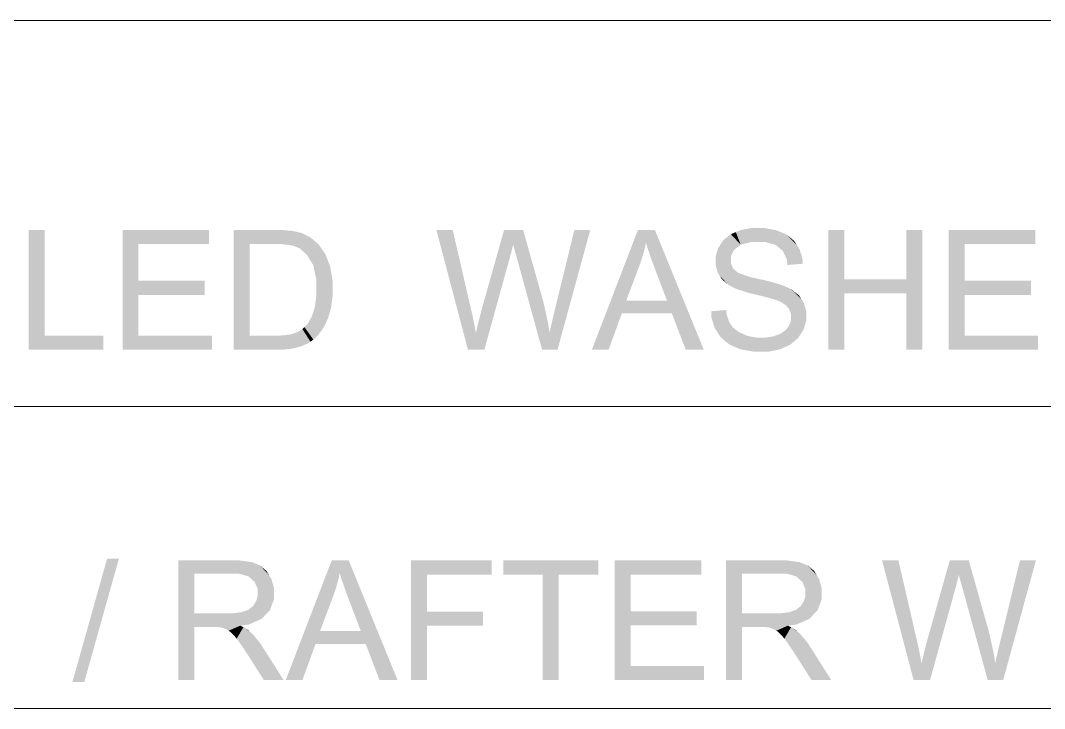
# Model space of a CAD drawing. Header units: millimetres. Extents: x 2 to 579, y 1 to 405.
# Drawn here: x 140.73 to 148.13, y 110.81 to 115.78 of the extents above; entities that cross this region are included whole.
import ezdxf

# ---------------------------------------------------------------- set-up
doc = ezdxf.new("R2010")
doc.units = ezdxf.units.MM
doc.linetypes.add('XKITLINE00', pattern=[0])
doc.layers.add('LinkedObject', color=7, linetype='Continuous', lineweight=0)

# ---------------------------------------------------------------- blocks, each defined once
blk = doc.blocks.new('*A4')
at = {"layer": 'LinkedObject'}
for points in [[(140.9068, 114.2696), (140.7927, 113.4056), (140.7927, 114.2696)], [(140.9068, 113.5076), (140.7927, 113.4056), (140.9068, 114.2696)], [(141.5841, 113.9033), (141.4701, 113.4056), (141.4701, 114.2696)], [(141.5841, 113.9033), (141.4701, 114.2696), (141.5841, 114.1677)], [(142.0948, 114.1677), (141.4701, 114.2696), (142.0948, 114.2696)], [(141.5841, 114.1677), (141.4701, 114.2696), (142.0948, 114.1677)], [(142.2727, 114.2696), (142.3868, 114.1677), (142.2727, 113.4056)], [(142.5683, 114.1677), (142.2727, 114.2696), (142.5701, 114.2696)], [(142.3868, 114.1677), (142.2727, 114.2696), (142.5683, 114.1677)], [(142.5701, 114.2696), (142.6193, 114.1677), (142.5683, 114.1677)], [(142.6204, 114.2696), (142.6193, 114.1677), (142.5701, 114.2696)], [(142.6204, 114.2696), (142.6933, 114.1588), (142.6193, 114.1677)], [(142.6973, 114.2634), (142.6933, 114.1588), (142.6204, 114.2696)], [(142.7238, 114.2573), (142.6933, 114.1588), (142.6973, 114.2634)], [(142.7238, 114.2573), (142.7163, 114.15), (142.6933, 114.1588)], [(142.7163, 114.15), (142.7238, 114.2573), (142.7481, 114.1376)], [(142.8242, 114.2178), (142.7238, 114.2573), (142.7609, 114.2487)], [(142.8504, 114.1954), (142.7238, 114.2573), (142.8242, 114.2178)], [(142.8022, 114.0889), (142.7238, 114.2573), (142.8504, 114.1954)], [(142.7481, 114.1376), (142.7238, 114.2573), (142.8022, 114.0889)], [(143.8534, 114.2696), (143.963, 113.4056), (143.7355, 114.2696)], [(143.9841, 113.7031), (143.963, 113.4056), (143.8534, 114.2696)], [(144.2238, 114.2696), (144.2637, 114.0637), (144.0594, 113.686)], [(144.2637, 114.0637), (144.2238, 114.2696), (144.2694, 114.0846)], [(144.2694, 114.0846), (144.2238, 114.2696), (144.2825, 114.1354)], [(144.2825, 114.1354), (144.2238, 114.2696), (144.2898, 114.1653)], [(144.3616, 114.2696), (144.2898, 114.1653), (144.2238, 114.2696)], [(144.2898, 114.1653), (144.3616, 114.2696), (144.2919, 114.1557)], [(144.2919, 114.1557), (144.3616, 114.2696), (144.3059, 114.1048)], [(144.3059, 114.1048), (144.3616, 114.2696), (144.3176, 114.0637)], [(144.3176, 114.0637), (144.3616, 114.2696), (144.4847, 113.8319)], [(144.8457, 114.2696), (144.5957, 113.7142), (144.7309, 114.2696)], [(144.6098, 113.4056), (144.5957, 113.7142), (144.8457, 114.2696)], [(145.1899, 114.2696), (145.2013, 114.0136), (144.8581, 113.4056)], [(145.2013, 114.0136), (145.1899, 114.2696), (145.2161, 114.0546)], [(145.2161, 114.0546), (145.1899, 114.2696), (145.2394, 114.1373)], [(145.2394, 114.1373), (145.1899, 114.2696), (145.2479, 114.1789)], [(145.313, 114.2696), (145.2479, 114.1789), (145.1899, 114.2696)], [(145.2479, 114.1789), (145.313, 114.2696), (145.2583, 114.1436)], [(145.2583, 114.1436), (145.313, 114.2696), (145.2889, 114.0537)], [(145.2889, 114.0537), (145.313, 114.2696), (145.3092, 113.9991)], [(145.3092, 113.9991), (145.313, 114.2696), (145.3996, 113.7607)], [(145.3996, 113.7607), (145.313, 114.2696), (145.4352, 113.6674)], [(145.4352, 113.6674), (145.313, 114.2696), (145.6653, 113.4056)], [(145.861, 114.2401), (145.9083, 114.1452), (145.8068, 114.1969)], [(145.932, 114.1642), (145.861, 114.2401), (145.8966, 114.2548)], [(145.9083, 114.1452), (145.861, 114.2401), (145.932, 114.1642)], [(145.9322, 114.2696), (146.0076, 114.1832), (145.8966, 114.2548)], [(145.8966, 114.2548), (146.0076, 114.1832), (145.932, 114.1642)], [(146.0114, 114.2843), (146.0076, 114.1832), (145.9322, 114.2696)], [(146.055, 114.2843), (146.0076, 114.1832), (146.0114, 114.2843)], [(146.0076, 114.1832), (146.055, 114.2843), (146.0594, 114.1832)], [(146.055, 114.2843), (146.1091, 114.1832), (146.0594, 114.1832)], [(146.1876, 114.2688), (146.055, 114.2843), (146.103, 114.2843)], [(146.2242, 114.2534), (146.055, 114.2843), (146.1876, 114.2688)], [(146.1844, 114.1623), (146.055, 114.2843), (146.2242, 114.2534)], [(146.1091, 114.1832), (146.055, 114.2843), (146.1844, 114.1623)], [(146.2242, 114.2534), (146.2098, 114.1413), (146.1844, 114.1623)], [(146.2609, 114.2379), (146.2098, 114.1413), (146.2242, 114.2534)], [(146.2098, 114.1413), (146.2609, 114.2379), (146.2353, 114.1204)], [(146.2353, 114.1204), (146.2609, 114.2379), (146.337, 114.1622)], [(146.337, 114.1622), (146.2609, 114.2379), (146.3172, 114.1923)], [(146.6791, 113.9145), (146.5651, 113.4056), (146.5651, 114.2696)], [(146.6791, 113.9145), (146.5651, 114.2696), (146.6791, 114.2696)], [(147.2425, 114.2696), (147.1284, 113.9145), (147.1284, 114.2696)], [(147.1284, 113.8126), (147.1284, 113.9145), (147.2425, 114.2696)], [(147.1284, 113.8126), (147.2425, 114.2696), (147.2425, 113.4056)], [(147.5483, 113.9033), (147.4343, 113.4056), (147.4343, 114.2696)], [(147.5483, 113.9033), (147.4343, 114.2696), (147.5483, 114.1677)], [(148.059, 114.1677), (147.4343, 114.2696), (148.059, 114.2696)], [(147.5483, 114.1677), (147.4343, 114.2696), (148.059, 114.1677)], [(142.2727, 113.4056), (142.3868, 114.1677), (142.3868, 113.5076)], [(142.8504, 114.1954), (142.8244, 114.0525), (142.8022, 114.0889)], [(142.8845, 114.1665), (142.8244, 114.0525), (142.8504, 114.1954)], [(142.9356, 114.0927), (142.8244, 114.0525), (142.8845, 114.1665)], [(145.7883, 114.1684), (145.7512, 114.046), (145.7697, 114.1399)], [(145.8846, 114.1262), (145.7512, 114.046), (145.7883, 114.1684)], [(145.7697, 114.1399), (145.7512, 114.046), (145.7512, 114.0787)], [(145.8068, 114.1969), (145.9083, 114.1452), (145.7883, 114.1684)], [(145.7883, 114.1684), (145.9083, 114.1452), (145.8846, 114.1262)], [(146.337, 114.1622), (146.2652, 114.0584), (146.2353, 114.1204)], [(146.3567, 114.1321), (146.2652, 114.0584), (146.337, 114.1622)], [(142.8244, 114.0525), (142.9356, 114.0927), (142.8467, 114.0161)], [(142.8467, 114.0161), (142.9356, 114.0927), (142.9525, 114.0477)], [(145.8609, 114.0804), (145.7512, 114.046), (145.8846, 114.1262)], [(145.7512, 114.046), (145.8609, 114.0804), (145.8609, 114.0535)], [(146.3779, 114.064), (146.2652, 114.0584), (146.3567, 114.1321)], [(142.9525, 114.0477), (142.8689, 113.9119), (142.8467, 114.0161)], [(142.9695, 114.0028), (142.8689, 113.9119), (142.9525, 114.0477)], [(142.9864, 113.9001), (142.8689, 113.9119), (142.9695, 114.0028)], [(144.0594, 113.686), (144.2637, 114.0637), (144.0816, 113.4056)], [(144.4847, 113.8319), (144.4982, 113.4056), (144.3176, 114.0637)], [(144.8581, 113.4056), (145.2013, 114.0136), (145.106, 113.7607)], [(145.8609, 114.0302), (145.7512, 114.046), (145.8609, 114.0535)], [(145.7512, 114.046), (145.8609, 114.0302), (145.7512, 114.0162)], [(145.7512, 114.0162), (145.8609, 114.0302), (145.7663, 113.9624)], [(145.7663, 113.9624), (145.8609, 114.0302), (145.7815, 113.9383)], [(145.7815, 113.9383), (145.8609, 114.0302), (145.8777, 113.9919)], [(145.8777, 113.9919), (145.8426, 113.874), (145.7815, 113.9383)], [(145.8945, 113.9769), (145.8426, 113.874), (145.8777, 113.9919)], [(146.3793, 114.026), (146.2652, 114.0584), (146.3779, 114.064)], [(146.2652, 114.0584), (146.3793, 114.026), (146.2696, 114.0173)], [(145.7815, 113.9383), (145.8426, 113.874), (145.7966, 113.9143)], [(145.8426, 113.874), (145.8945, 113.9769), (145.8734, 113.8578)], [(145.8734, 113.8578), (145.8945, 113.9769), (145.911, 113.9619)], [(145.8734, 113.8578), (145.911, 113.9619), (145.8972, 113.8451)], [(145.8972, 113.8451), (145.911, 113.9619), (145.9805, 113.8182)], [(145.9805, 113.8182), (145.911, 113.9619), (145.9971, 113.9311)], [(145.9805, 113.8182), (145.9971, 113.9311), (146.04, 113.8039)], [(146.04, 113.8039), (145.9971, 113.9311), (146.0667, 113.9153)], [(141.5841, 113.8013), (141.4701, 113.4056), (141.5841, 113.9033)], [(142.0628, 113.8013), (141.5841, 113.9033), (142.0628, 113.9033)], [(141.5841, 113.8013), (141.5841, 113.9033), (142.0628, 113.8013)], [(142.9864, 113.8423), (142.8689, 113.9119), (142.9864, 113.9001)], [(142.8689, 113.9119), (142.9864, 113.8423), (142.8689, 113.8441)], [(142.9864, 113.8423), (142.8689, 113.7952), (142.8689, 113.8441)], [(146.04, 113.8039), (146.0667, 113.9153), (146.0994, 113.7896)], [(146.0994, 113.7896), (146.0667, 113.9153), (146.1364, 113.8995)], [(146.0994, 113.7896), (146.1364, 113.8995), (146.1763, 113.7685)], [(146.1763, 113.7685), (146.1364, 113.8995), (146.1936, 113.7617)], [(146.1936, 113.7617), (146.1364, 113.8995), (146.2207, 113.7514)], [(146.2319, 113.872), (146.2207, 113.7514), (146.1364, 113.8995)], [(146.2579, 113.8602), (146.2207, 113.7514), (146.2319, 113.872)], [(146.2207, 113.7514), (146.2579, 113.8602), (146.2597, 113.7259)], [(146.2597, 113.7259), (146.2579, 113.8602), (146.2956, 113.8428)], [(146.2597, 113.7259), (146.2956, 113.8428), (146.2717, 113.7108)], [(146.2717, 113.7108), (146.2956, 113.8428), (146.2836, 113.6956)], [(146.2956, 113.8428), (146.3693, 113.7722), (146.2836, 113.6956)], [(146.3693, 113.7722), (146.2956, 113.8428), (146.3513, 113.7988)], [(146.6791, 113.8126), (146.5651, 113.4056), (146.6791, 113.9145)], [(146.6791, 113.9145), (147.1284, 113.8126), (146.6791, 113.8126)], [(147.1284, 113.9145), (147.1284, 113.8126), (146.6791, 113.9145)], [(147.5483, 113.8013), (147.4343, 113.4056), (147.5483, 113.9033)], [(148.027, 113.8013), (147.5483, 113.9033), (148.027, 113.9033)], [(147.5483, 113.8013), (147.5483, 113.9033), (148.027, 113.8013)], [(141.5841, 113.5076), (141.4701, 113.4056), (141.5841, 113.8013)], [(142.8689, 113.7952), (142.9864, 113.7931), (142.8576, 113.7119)], [(142.8576, 113.7119), (142.9864, 113.7931), (142.9634, 113.6679)], [(142.9864, 113.7931), (142.8689, 113.7952), (142.9864, 113.8423)], [(142.9634, 113.6679), (142.9864, 113.7931), (142.9749, 113.7059)], [(144.5078, 113.7506), (144.4982, 113.4056), (144.4847, 113.8319)], [(146.2836, 113.6956), (146.3693, 113.7722), (146.2955, 113.6601)], [(146.2955, 113.6601), (146.3693, 113.7722), (146.3873, 113.7455)], [(146.5651, 113.4056), (146.6791, 113.8126), (146.6791, 113.4056)], [(147.1284, 113.8126), (147.2425, 113.4056), (147.1284, 113.4056)], [(147.5483, 113.5076), (147.4343, 113.4056), (147.5483, 113.8013)], [(142.9634, 113.6679), (142.8349, 113.6433), (142.8576, 113.7119)], [(143.9945, 113.6586), (143.963, 113.4056), (143.9841, 113.7031)], [(144.5417, 113.5979), (144.4982, 113.4056), (144.5078, 113.7506)], [(144.5957, 113.7142), (144.6098, 113.4056), (144.5825, 113.6611)], [(145.0736, 113.6674), (144.8581, 113.4056), (145.106, 113.7607)], [(145.106, 113.7607), (145.4352, 113.6674), (145.0736, 113.6674)], [(145.3996, 113.7607), (145.4352, 113.6674), (145.106, 113.7607)], [(146.2955, 113.6601), (146.3873, 113.7455), (146.2955, 113.6398)], [(146.2955, 113.6398), (146.3873, 113.7455), (146.2955, 113.6198)], [(146.3873, 113.7455), (146.4053, 113.6494), (146.2955, 113.6198)], [(146.4053, 113.6494), (146.3873, 113.7455), (146.4053, 113.6841)], [(142.8349, 113.6433), (142.9046, 113.5421), (142.8032, 113.5886)], [(142.952, 113.6299), (142.8349, 113.6433), (142.9634, 113.6679)], [(142.9225, 113.567), (142.8349, 113.6433), (142.952, 113.6299)], [(142.9046, 113.5421), (142.8349, 113.6433), (142.9225, 113.567)], [(144.0126, 113.5702), (143.963, 113.4056), (143.9945, 113.6586)], [(144.0565, 113.6754), (144.0816, 113.4056), (144.0369, 113.5956)], [(144.0594, 113.686), (144.0816, 113.4056), (144.0565, 113.6754)], [(144.5825, 113.6611), (144.6098, 113.4056), (144.5609, 113.5673)], [(144.8581, 113.4056), (145.0736, 113.6674), (144.9788, 113.4056)], [(145.4352, 113.6674), (145.6653, 113.4056), (145.5352, 113.4056)], [(145.8311, 113.66), (145.7192, 113.683), (145.8272, 113.6925)], [(145.7192, 113.683), (145.7666, 113.5278), (145.7204, 113.6397)], [(145.8311, 113.66), (145.7666, 113.5278), (145.7192, 113.683)], [(145.7204, 113.6397), (145.7666, 113.5278), (145.7441, 113.5621)], [(145.8488, 113.6067), (145.7666, 113.5278), (145.8311, 113.66)], [(146.2833, 113.5828), (146.4053, 113.6494), (146.3856, 113.5501)], [(146.2955, 113.6198), (146.4053, 113.6494), (146.2833, 113.5828)], [(146.3856, 113.5501), (146.4053, 113.6494), (146.4053, 113.615)], [(142.826, 113.4637), (142.7297, 113.5314), (142.7684, 113.5538)], [(142.7829, 113.5683), (142.8473, 113.478), (142.7684, 113.5538)], [(142.7684, 113.5538), (142.8473, 113.478), (142.826, 113.4637)], [(142.9046, 113.5421), (142.7829, 113.5683), (142.8032, 113.5886)], [(142.8866, 113.5172), (142.7829, 113.5683), (142.9046, 113.5421)], [(142.8473, 113.478), (142.7829, 113.5683), (142.8866, 113.5172)], [(144.0202, 113.5265), (143.963, 113.4056), (144.0126, 113.5702)], [(144.0369, 113.5956), (144.0816, 113.4056), (144.0202, 113.5265)], [(144.5524, 113.5265), (144.4982, 113.4056), (144.5417, 113.5979)], [(144.5609, 113.5673), (144.6098, 113.4056), (144.5524, 113.5265)], [(145.7666, 113.5278), (145.8488, 113.6067), (145.789, 113.4935)], [(145.789, 113.4935), (145.8488, 113.6067), (145.8511, 113.4422)], [(145.8628, 113.5859), (145.8511, 113.4422), (145.8488, 113.6067)], [(145.8767, 113.5651), (145.8511, 113.4422), (145.8628, 113.5859)], [(145.8767, 113.5651), (145.8906, 113.4251), (145.8511, 113.4422)], [(145.9201, 113.5314), (145.8906, 113.4251), (145.8767, 113.5651)], [(146.259, 113.5488), (146.3659, 113.5196), (146.2218, 113.5221)], [(146.2711, 113.5658), (146.3856, 113.5501), (146.259, 113.5488)], [(146.3659, 113.5196), (146.259, 113.5488), (146.3856, 113.5501)], [(146.2833, 113.5828), (146.3856, 113.5501), (146.2711, 113.5658)], [(140.7927, 113.4056), (140.9068, 113.5076), (141.3318, 113.4056)], [(141.3318, 113.4056), (140.9068, 113.5076), (141.3318, 113.5076)], [(141.4701, 113.4056), (141.5841, 113.5076), (142.1146, 113.4056)], [(142.1146, 113.4056), (141.5841, 113.5076), (142.1146, 113.5076)], [(142.3868, 113.5076), (142.5842, 113.4056), (142.2727, 113.4056)], [(142.5713, 113.5076), (142.5842, 113.4056), (142.3868, 113.5076)], [(142.5713, 113.5076), (142.6234, 113.4056), (142.5842, 113.4056)], [(142.614, 113.5076), (142.6234, 113.4056), (142.5713, 113.5076)], [(142.7229, 113.4204), (142.614, 113.5076), (142.681, 113.5155)], [(142.6927, 113.413), (142.614, 113.5076), (142.7229, 113.4204)], [(142.6234, 113.4056), (142.614, 113.5076), (142.6927, 113.413)], [(142.7054, 113.5235), (142.7229, 113.4204), (142.681, 113.5155)], [(142.7297, 113.5314), (142.7229, 113.4204), (142.7054, 113.5235)], [(142.7229, 113.4204), (142.7297, 113.5314), (142.7531, 113.4277)], [(142.8046, 113.4494), (142.7297, 113.5314), (142.826, 113.4637)], [(142.7531, 113.4277), (142.7297, 113.5314), (142.8046, 113.4494)], [(144.0202, 113.5265), (144.0816, 113.4056), (143.963, 113.4056)], [(144.5524, 113.5265), (144.6098, 113.4056), (144.4982, 113.4056)], [(145.8906, 113.4251), (145.9201, 113.5314), (145.9301, 113.408)], [(145.9495, 113.5186), (145.9301, 113.408), (145.9201, 113.5314)], [(145.9788, 113.5057), (145.9301, 113.408), (145.9495, 113.5186)], [(145.9788, 113.5057), (146.0282, 113.3909), (145.9301, 113.408)], [(146.0449, 113.4929), (146.0282, 113.3909), (145.9788, 113.5057)], [(146.0449, 113.4929), (146.0866, 113.3909), (146.0282, 113.3909)], [(146.0817, 113.4929), (146.0866, 113.3909), (146.0449, 113.4929)], [(146.0817, 113.4929), (146.1328, 113.3909), (146.0866, 113.3909)], [(146.1143, 113.4929), (146.1328, 113.3909), (146.0817, 113.4929)], [(146.1719, 113.5026), (146.2527, 113.4248), (146.1143, 113.4929)], [(146.1143, 113.4929), (146.2527, 113.4248), (146.1328, 113.3909)], [(146.1968, 113.5124), (146.3462, 113.4891), (146.1719, 113.5026)], [(146.2896, 113.4417), (146.1719, 113.5026), (146.3462, 113.4891)], [(146.2527, 113.4248), (146.1719, 113.5026), (146.2896, 113.4417)], [(146.2218, 113.5221), (146.3462, 113.4891), (146.1968, 113.5124)], [(146.2218, 113.5221), (146.3659, 113.5196), (146.3462, 113.4891)], [(147.4343, 113.4056), (147.5483, 113.5076), (148.0788, 113.4056)], [(148.0788, 113.4056), (147.5483, 113.5076), (148.0788, 113.5076)], [(146.1328, 113.3909), (146.2527, 113.4248), (146.2158, 113.4079)], [(141.4437, 111.8969), (141.1078, 111.0044), (141.3583, 111.8969)], [(141.1932, 111.0044), (141.1078, 111.0044), (141.4437, 111.8969)], [(141.9873, 111.5021), (141.8733, 111.0191), (141.8733, 111.8831)], [(141.8733, 111.8831), (141.9873, 111.7881), (141.9873, 111.5021)], [(142.2603, 111.7881), (141.8733, 111.8831), (142.2556, 111.8831)], [(141.9873, 111.7881), (141.8733, 111.8831), (142.2603, 111.7881)], [(142.2556, 111.8831), (142.3083, 111.7881), (142.2603, 111.7881)], [(142.401, 111.8715), (142.2556, 111.8831), (142.3133, 111.8831)], [(142.431, 111.8598), (142.2556, 111.8831), (142.401, 111.8715)], [(142.3786, 111.7683), (142.2556, 111.8831), (142.431, 111.8598)], [(142.3083, 111.7881), (142.2556, 111.8831), (142.3786, 111.7683)], [(142.431, 111.8598), (142.4008, 111.7486), (142.3786, 111.7683)], [(142.461, 111.8482), (142.4008, 111.7486), (142.431, 111.8598)], [(142.4008, 111.7486), (142.461, 111.8482), (142.423, 111.7288)], [(142.423, 111.7288), (142.461, 111.8482), (142.5269, 111.7776)], [(142.5269, 111.7776), (142.461, 111.8482), (142.5089, 111.8071)], [(142.9795, 111.8831), (142.9909, 111.627), (142.6477, 111.0191)], [(142.9909, 111.627), (142.9795, 111.8831), (143.0057, 111.6681)], [(143.0057, 111.6681), (142.9795, 111.8831), (143.029, 111.7507)], [(143.029, 111.7507), (142.9795, 111.8831), (143.0375, 111.7924)], [(143.1026, 111.8831), (143.0375, 111.7924), (142.9795, 111.8831)], [(143.0375, 111.7924), (143.1026, 111.8831), (143.0479, 111.7571)], [(143.0479, 111.7571), (143.1026, 111.8831), (143.0785, 111.6672)], [(143.0785, 111.6672), (143.1026, 111.8831), (143.0988, 111.6126)], [(143.0988, 111.6126), (143.1026, 111.8831), (143.1892, 111.3742)], [(143.1892, 111.3742), (143.1026, 111.8831), (143.2248, 111.2809)], [(143.2248, 111.2809), (143.1026, 111.8831), (143.4549, 111.0191)], [(143.667, 111.5133), (143.5529, 111.0191), (143.5529, 111.8831)], [(143.667, 111.5133), (143.5529, 111.8831), (143.667, 111.7812)], [(144.1352, 111.7812), (143.5529, 111.8831), (144.1352, 111.8831)], [(143.667, 111.7812), (143.5529, 111.8831), (144.1352, 111.7812)], [(144.2191, 111.8831), (144.5033, 111.7812), (144.2191, 111.7812)], [(144.6174, 111.7812), (144.5033, 111.7812), (144.2191, 111.8831)], [(144.6174, 111.7812), (144.2191, 111.8831), (144.9033, 111.8831)], [(144.6174, 111.7812), (144.9033, 111.8831), (144.9033, 111.7812)], [(145.1366, 111.5168), (145.0226, 111.0191), (145.0226, 111.8831)], [(145.1366, 111.5168), (145.0226, 111.8831), (145.1366, 111.7812)], [(145.6472, 111.7812), (145.0226, 111.8831), (145.6472, 111.8831)], [(145.1366, 111.7812), (145.0226, 111.8831), (145.6472, 111.7812)], [(145.941, 111.5021), (145.827, 111.0191), (145.827, 111.8831)], [(145.827, 111.8831), (145.941, 111.7881), (145.941, 111.5021)], [(146.214, 111.7881), (145.827, 111.8831), (146.2093, 111.8831)], [(145.941, 111.7881), (145.827, 111.8831), (146.214, 111.7881)], [(146.2093, 111.8831), (146.262, 111.7881), (146.214, 111.7881)], [(146.3546, 111.8715), (146.2093, 111.8831), (146.267, 111.8831)], [(146.3846, 111.8598), (146.2093, 111.8831), (146.3546, 111.8715)], [(146.3322, 111.7683), (146.2093, 111.8831), (146.3846, 111.8598)], [(146.262, 111.7881), (146.2093, 111.8831), (146.3322, 111.7683)], [(146.3846, 111.8598), (146.3545, 111.7486), (146.3322, 111.7683)], [(146.4146, 111.8482), (146.3545, 111.7486), (146.3846, 111.8598)], [(146.3545, 111.7486), (146.4146, 111.8482), (146.3767, 111.7288)], [(146.3767, 111.7288), (146.4146, 111.8482), (146.4805, 111.7776)], [(146.4805, 111.7776), (146.4146, 111.8482), (146.4626, 111.8071)], [(147.0707, 111.8831), (147.1803, 111.0191), (146.9527, 111.8831)], [(147.2014, 111.3165), (147.1803, 111.0191), (147.0707, 111.8831)], [(147.4411, 111.8831), (147.4809, 111.6771), (147.2767, 111.2995)], [(147.4809, 111.6771), (147.4411, 111.8831), (147.4867, 111.6981)], [(147.4867, 111.6981), (147.4411, 111.8831), (147.4997, 111.7489)], [(147.4997, 111.7489), (147.4411, 111.8831), (147.507, 111.7788)], [(147.5789, 111.8831), (147.507, 111.7788), (147.4411, 111.8831)], [(147.507, 111.7788), (147.5789, 111.8831), (147.5092, 111.7691)], [(147.5092, 111.7691), (147.5789, 111.8831), (147.5231, 111.7183)], [(147.5231, 111.7183), (147.5789, 111.8831), (147.5349, 111.6772)], [(147.5349, 111.6772), (147.5789, 111.8831), (147.702, 111.4454)], [(148.063, 111.8831), (147.813, 111.3276), (147.9481, 111.8831)], [(147.8271, 111.0191), (147.813, 111.3276), (148.063, 111.8831)], [(142.5269, 111.7776), (142.4453, 111.6784), (142.423, 111.7288)], [(142.5448, 111.7482), (142.4453, 111.6784), (142.5269, 111.7776)], [(144.5033, 111.0191), (144.6174, 111.7812), (144.6174, 111.0191)], [(144.5033, 111.7812), (144.6174, 111.7812), (144.5033, 111.0191)], [(146.4805, 111.7776), (146.3989, 111.6784), (146.3767, 111.7288)], [(146.4985, 111.7482), (146.3989, 111.6784), (146.4805, 111.7776)], [(142.5628, 111.683), (142.4453, 111.6784), (142.5448, 111.7482)], [(146.5164, 111.683), (146.3989, 111.6784), (146.4985, 111.7482)], [(142.4338, 111.588), (142.5628, 111.6474), (142.5033, 111.4924)], [(142.4453, 111.6268), (142.5628, 111.6474), (142.4338, 111.588)], [(142.5628, 111.6474), (142.4453, 111.6784), (142.5628, 111.683)], [(142.4453, 111.6784), (142.5628, 111.6474), (142.4453, 111.6477)], [(142.5628, 111.6474), (142.4453, 111.6268), (142.4453, 111.6477)], [(142.5033, 111.4924), (142.5628, 111.6474), (142.5331, 111.5239)], [(142.5331, 111.5239), (142.5628, 111.6474), (142.5628, 111.6014)], [(142.6477, 111.0191), (142.9909, 111.627), (142.8956, 111.3742)], [(146.3874, 111.588), (146.5164, 111.6474), (146.457, 111.4924)], [(146.3989, 111.6268), (146.5164, 111.6474), (146.3874, 111.588)], [(146.5164, 111.6474), (146.3989, 111.6784), (146.5164, 111.683)], [(146.3989, 111.6784), (146.5164, 111.6474), (146.3989, 111.6477)], [(146.5164, 111.6474), (146.3989, 111.6268), (146.3989, 111.6477)], [(146.457, 111.4924), (146.5164, 111.6474), (146.4867, 111.5239)], [(146.4867, 111.5239), (146.5164, 111.6474), (146.5164, 111.6014)], [(147.2767, 111.2995), (147.4809, 111.6771), (147.2988, 111.0191)], [(147.702, 111.4454), (147.7154, 111.0191), (147.5349, 111.6772)], [(142.5033, 111.4924), (142.3772, 111.5264), (142.4108, 111.5524)], [(142.4223, 111.5702), (142.5033, 111.4924), (142.4108, 111.5524)], [(142.4338, 111.588), (142.5033, 111.4924), (142.4223, 111.5702)], [(146.457, 111.4924), (146.3309, 111.5264), (146.3645, 111.5524)], [(146.3759, 111.5702), (146.457, 111.4924), (146.3645, 111.5524)], [(146.3874, 111.588), (146.457, 111.4924), (146.3759, 111.5702)], [(141.9873, 111.5021), (141.9873, 111.4027), (141.8733, 111.0191)], [(142.1197, 111.4027), (141.9873, 111.5021), (142.2327, 111.5021)], [(141.9873, 111.4027), (141.9873, 111.5021), (142.1197, 111.4027)], [(142.1197, 111.4027), (142.2327, 111.5021), (142.1418, 111.4027)], [(142.1418, 111.4027), (142.2327, 111.5021), (142.1736, 111.4007)], [(142.1736, 111.4007), (142.2327, 111.5021), (142.1833, 111.3986)], [(142.1833, 111.3986), (142.2327, 111.5021), (142.1965, 111.3954)], [(142.1965, 111.3954), (142.2327, 111.5021), (142.2225, 111.3839)], [(142.2225, 111.3839), (142.2327, 111.5021), (142.2718, 111.5021)], [(142.2225, 111.3839), (142.2718, 111.5021), (142.2353, 111.3757)], [(142.2718, 111.5021), (142.3198, 111.4122), (142.2353, 111.3757)], [(142.333, 111.5102), (142.3198, 111.4122), (142.2718, 111.5021)], [(142.3198, 111.4122), (142.333, 111.5102), (142.3818, 111.4208)], [(142.3551, 111.5183), (142.5033, 111.4924), (142.333, 111.5102)], [(142.4736, 111.4609), (142.333, 111.5102), (142.5033, 111.4924)], [(142.3818, 111.4208), (142.333, 111.5102), (142.4736, 111.4609)], [(142.3772, 111.5264), (142.5033, 111.4924), (142.3551, 111.5183)], [(143.667, 111.4114), (143.5529, 111.0191), (143.667, 111.5133)], [(144.0722, 111.4114), (143.667, 111.5133), (144.0722, 111.5133)], [(143.667, 111.4114), (143.667, 111.5133), (144.0722, 111.4114)], [(145.1366, 111.4148), (145.0226, 111.0191), (145.1366, 111.5168)], [(145.6153, 111.4148), (145.1366, 111.5168), (145.6153, 111.5168)], [(145.1366, 111.4148), (145.1366, 111.5168), (145.6153, 111.4148)], [(145.941, 111.5021), (145.941, 111.4027), (145.827, 111.0191)], [(146.0734, 111.4027), (145.941, 111.5021), (146.1864, 111.5021)], [(145.941, 111.4027), (145.941, 111.5021), (146.0734, 111.4027)], [(146.0734, 111.4027), (146.1864, 111.5021), (146.0955, 111.4027)], [(146.0955, 111.4027), (146.1864, 111.5021), (146.1272, 111.4007)], [(146.1272, 111.4007), (146.1864, 111.5021), (146.1369, 111.3986)], [(146.1369, 111.3986), (146.1864, 111.5021), (146.1502, 111.3954)], [(146.1502, 111.3954), (146.1864, 111.5021), (146.1762, 111.3839)], [(146.1762, 111.3839), (146.1864, 111.5021), (146.2255, 111.5021)], [(146.1762, 111.3839), (146.2255, 111.5021), (146.189, 111.3757)], [(146.2255, 111.5021), (146.2734, 111.4122), (146.189, 111.3757)], [(146.2867, 111.5102), (146.2734, 111.4122), (146.2255, 111.5021)], [(146.2734, 111.4122), (146.2867, 111.5102), (146.3355, 111.4208)], [(146.3088, 111.5183), (146.457, 111.4924), (146.2867, 111.5102)], [(146.4273, 111.4609), (146.2867, 111.5102), (146.457, 111.4924)], [(146.3355, 111.4208), (146.2867, 111.5102), (146.4273, 111.4609)], [(146.3309, 111.5264), (146.457, 111.4924), (146.3088, 111.5183)], [(142.2353, 111.3757), (142.3198, 111.4122), (142.2481, 111.3674)], [(142.3198, 111.4122), (142.2771, 111.3386), (142.2481, 111.3674)], [(142.3424, 111.4013), (142.2771, 111.3386), (142.3198, 111.4122)], [(143.5529, 111.0191), (143.667, 111.4114), (143.667, 111.0191)], [(145.1366, 111.1211), (145.0226, 111.0191), (145.1366, 111.4148)], [(146.189, 111.3757), (146.2734, 111.4122), (146.2018, 111.3674)], [(146.2734, 111.4122), (146.2308, 111.3386), (146.2018, 111.3674)], [(146.2961, 111.4013), (146.2308, 111.3386), (146.2734, 111.4122)], [(147.7251, 111.3641), (147.7154, 111.0191), (147.702, 111.4454)], [(141.8733, 111.0191), (141.9873, 111.4027), (141.9873, 111.0191)], [(142.2771, 111.3386), (142.3424, 111.4013), (142.2933, 111.3179)], [(142.2933, 111.3179), (142.3424, 111.4013), (142.3095, 111.2973)], [(142.3095, 111.2973), (142.3424, 111.4013), (142.3886, 111.3692)], [(142.3886, 111.3692), (142.3507, 111.2378), (142.3095, 111.2973)], [(142.3886, 111.3692), (142.3424, 111.4013), (142.3769, 111.3798)], [(142.4137, 111.3463), (142.3507, 111.2378), (142.3886, 111.3692)], [(142.4609, 111.2888), (142.3507, 111.2378), (142.4137, 111.3463)], [(142.8632, 111.2809), (142.6477, 111.0191), (142.8956, 111.3742)], [(142.8956, 111.3742), (143.2248, 111.2809), (142.8632, 111.2809)], [(143.1892, 111.3742), (143.2248, 111.2809), (142.8956, 111.3742)], [(145.827, 111.0191), (145.941, 111.4027), (145.941, 111.0191)], [(146.2308, 111.3386), (146.2961, 111.4013), (146.247, 111.3179)], [(146.247, 111.3179), (146.2961, 111.4013), (146.2631, 111.2973)], [(146.2631, 111.2973), (146.2961, 111.4013), (146.3423, 111.3692)], [(146.3423, 111.3692), (146.3043, 111.2378), (146.2631, 111.2973)], [(146.3423, 111.3692), (146.2961, 111.4013), (146.3305, 111.3798)], [(146.3673, 111.3463), (146.3043, 111.2378), (146.3423, 111.3692)], [(146.4146, 111.2888), (146.3043, 111.2378), (146.3673, 111.3463)], [(147.7589, 111.2113), (147.7154, 111.0191), (147.7251, 111.3641)], [(142.3507, 111.2378), (142.4609, 111.2888), (142.3757, 111.1989)], [(142.3757, 111.1989), (142.4609, 111.2888), (142.4832, 111.2543)], [(142.6477, 111.0191), (142.8632, 111.2809), (142.7684, 111.0191)], [(143.2248, 111.2809), (143.4549, 111.0191), (143.3248, 111.0191)], [(146.3043, 111.2378), (146.4146, 111.2888), (146.3293, 111.1989)], [(146.3293, 111.1989), (146.4146, 111.2888), (146.4368, 111.2543)], [(147.2118, 111.272), (147.1803, 111.0191), (147.2014, 111.3165)], [(147.2298, 111.1837), (147.1803, 111.0191), (147.2118, 111.272)], [(147.2738, 111.2889), (147.2988, 111.0191), (147.2541, 111.2091)], [(147.2767, 111.2995), (147.2988, 111.0191), (147.2738, 111.2889)], [(147.7998, 111.2746), (147.8271, 111.0191), (147.7781, 111.1808)], [(147.813, 111.3276), (147.8271, 111.0191), (147.7998, 111.2746)], [(142.3757, 111.1989), (142.4832, 111.2543), (142.4898, 111.0191)], [(142.4898, 111.0191), (142.4832, 111.2543), (142.6325, 111.0191)], [(146.3293, 111.1989), (146.4368, 111.2543), (146.4435, 111.0191)], [(146.4435, 111.0191), (146.4368, 111.2543), (146.5862, 111.0191)], [(147.2374, 111.1399), (147.1803, 111.0191), (147.2298, 111.1837)], [(147.2541, 111.2091), (147.2988, 111.0191), (147.2374, 111.1399)], [(147.7697, 111.1399), (147.7154, 111.0191), (147.7589, 111.2113)], [(145.0226, 111.0191), (145.1366, 111.1211), (145.6671, 111.0191)], [(145.6671, 111.0191), (145.1366, 111.1211), (145.6671, 111.1211)], [(147.2374, 111.1399), (147.2988, 111.0191), (147.1803, 111.0191)], [(147.7697, 111.1399), (147.8271, 111.0191), (147.7154, 111.0191)], [(147.7781, 111.1808), (147.8271, 111.0191), (147.7697, 111.1399)]]:
    blk.add_hatch(color=7, dxfattribs=at).paths.add_polyline_path(points, flags=17)
at = {"layer": 'LinkedObject', "color": 6, "linetype": 'XKITLINE00', "lineweight": 0}
for p, q in [((149.4644, 115.7834), (129.896, 115.7834)), ((149.0766, 112.9946), (136.1219, 112.9946)), ((149.8007, 110.8136), (135.3411, 110.8136))]:
    blk.add_line(p, q, dxfattribs=at)

msp = doc.modelspace()

# ---------------------------------------------------------------- block references
at = {"lineweight": 0}
msp.add_blockref('*A4', (0, 0), dxfattribs=at)

doc.saveas('drawing.dxf')
